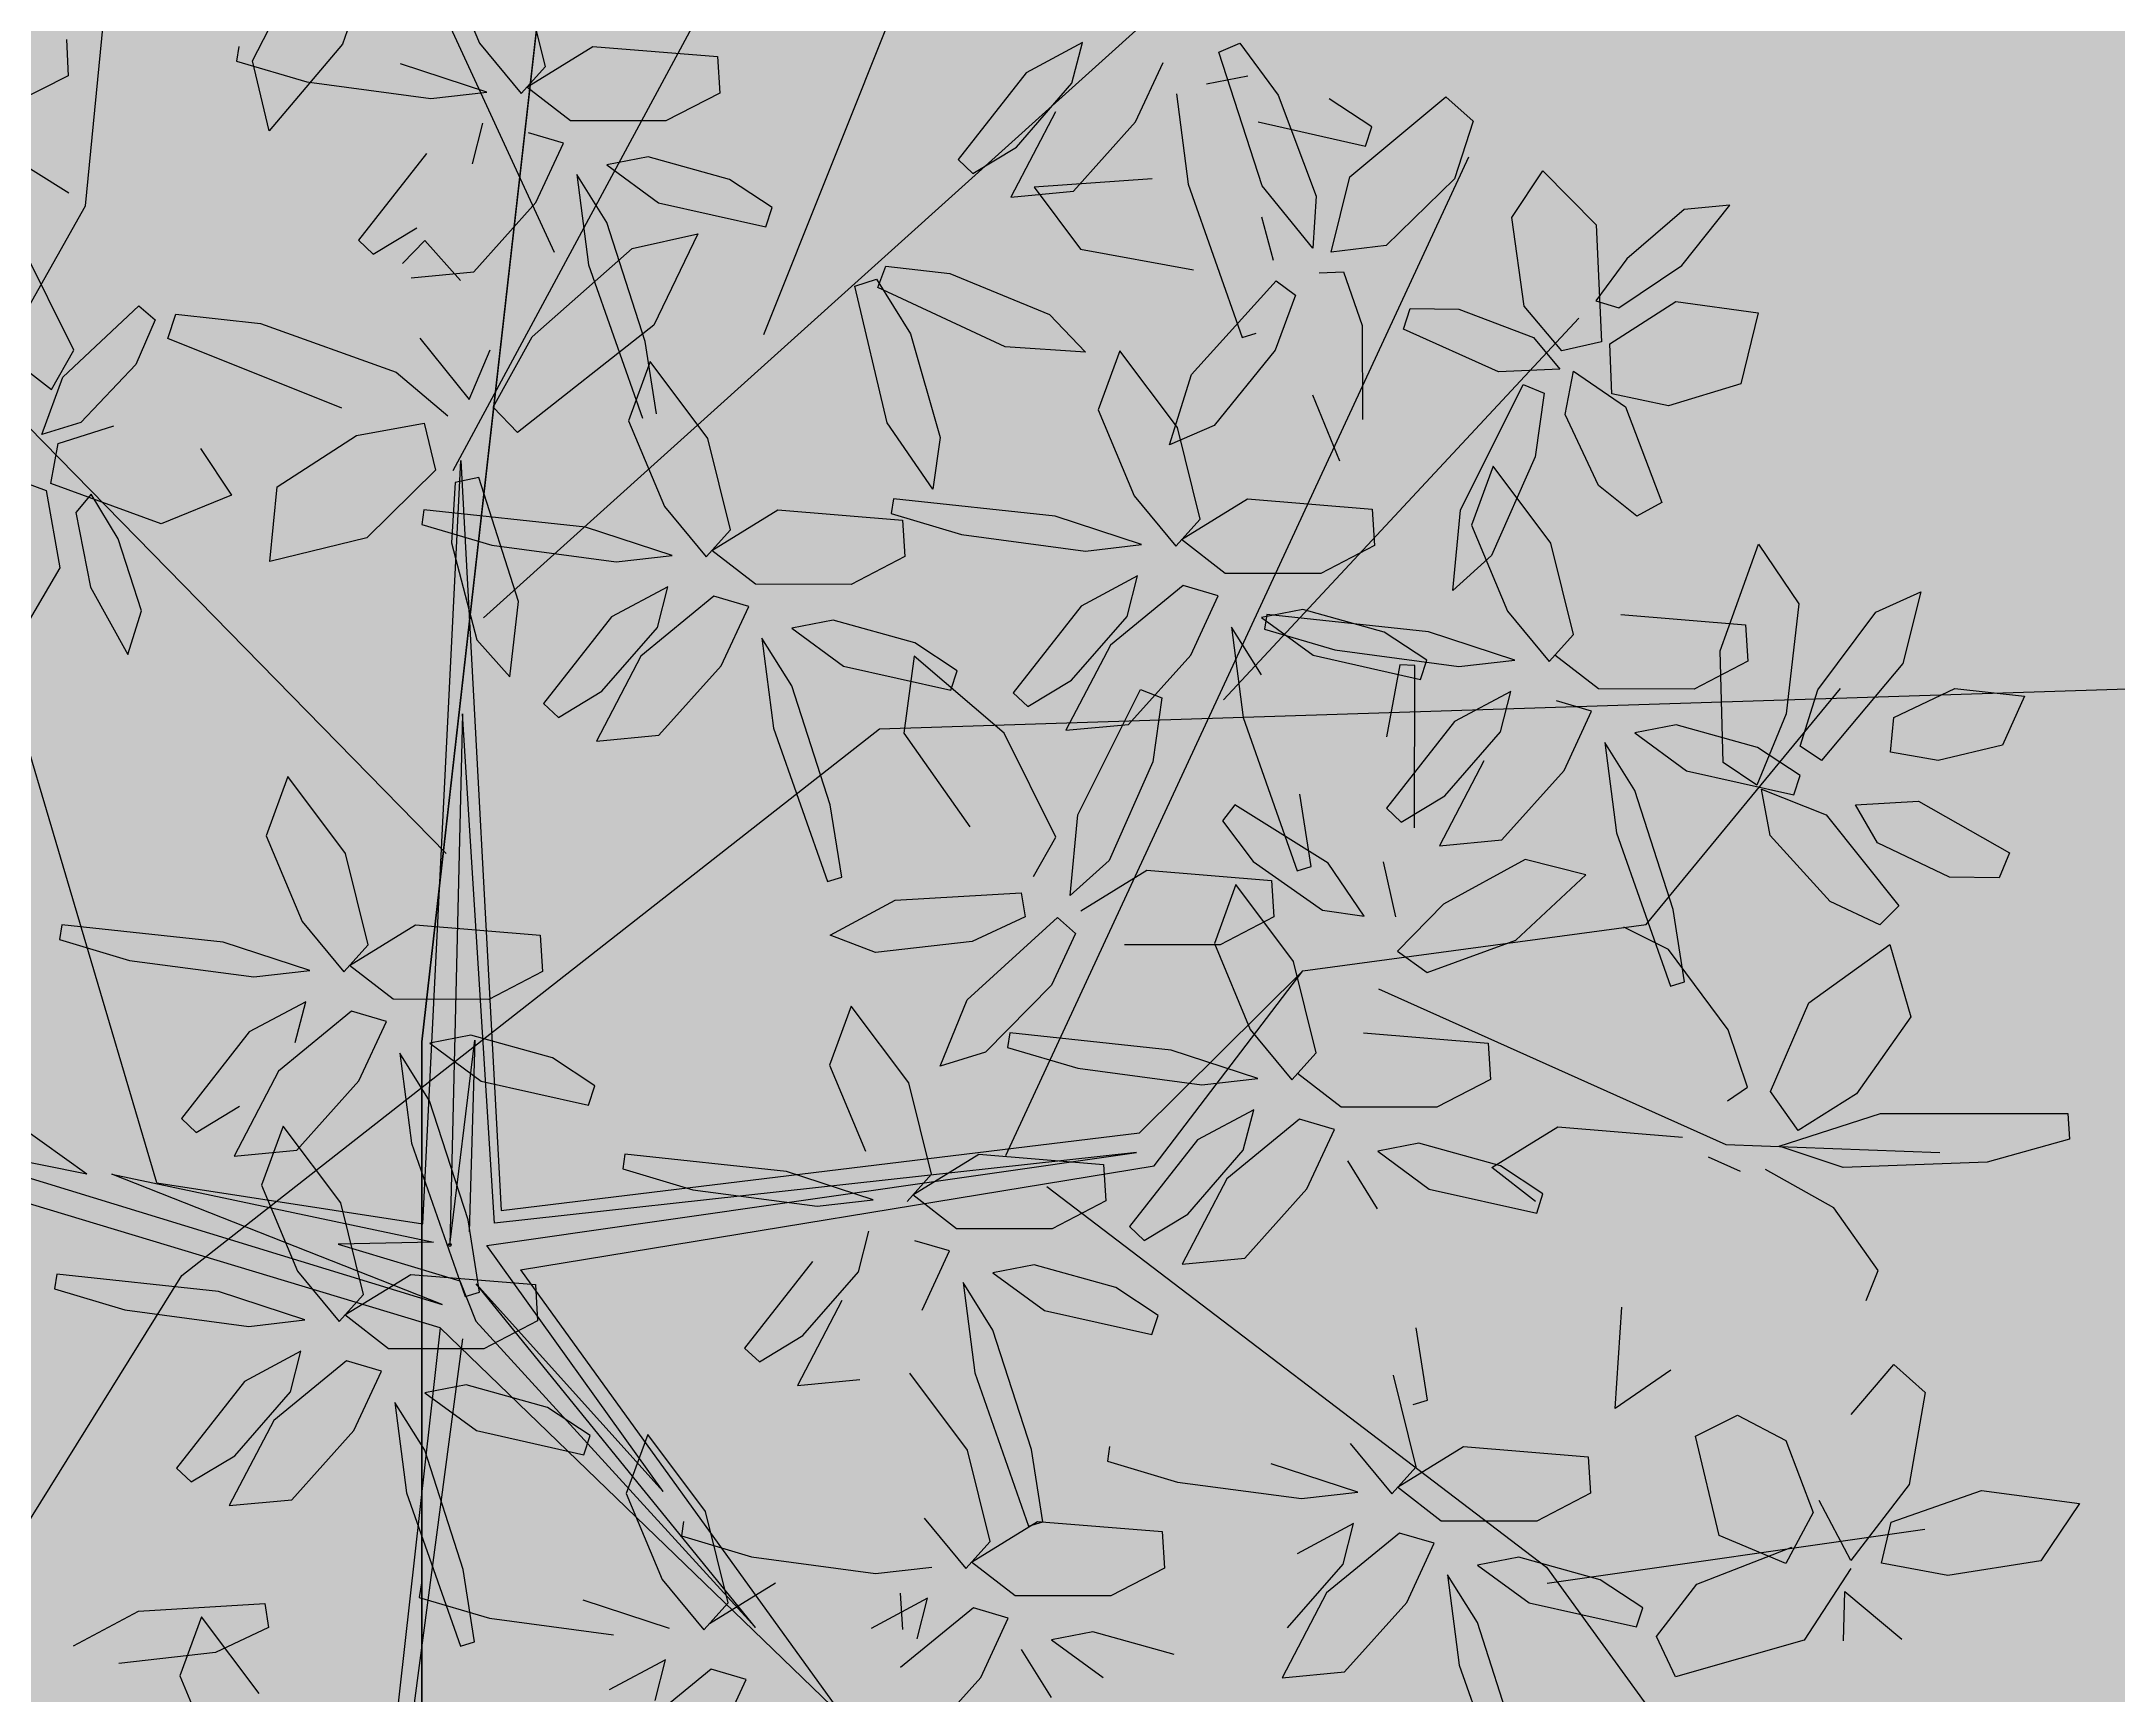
# Model space of a CAD drawing. Header units: inches. Extents: x 218980 to 233865, y 587194 to 599270.
# Drawn here: x 219129.93 to 219136.18, y 587372.42 to 587377.39 of the extents above; entities that cross this region are included whole.
import ezdxf

# ---------------------------------------------------------------- set-up
doc = ezdxf.new("R2010")
doc.units = ezdxf.units.IN
doc.header["$MEASUREMENT"] = 0
doc.linetypes.add('01', pattern=[0])
doc.layers.get('0').update_dxf_attribs({"lineweight": 0})
for name, color, linetype, lineweight in [('Forest and Steep Slope', 66, '01', 0), ('Major Contour', 250, 'Continuous', 0), ('Proposed Urban Design', 250, 'Continuous', 0)]:
    doc.layers.add(name, color=color, linetype=linetype, lineweight=lineweight)
doc.layers.add('Open Space Within Settlement Active', color=7, linetype='01', lineweight=0, true_color=0xb1d336)
doc.layers.add('Open Space Within Settlement Passive', color=7, linetype='01', lineweight=0, true_color=0xcbe279)
doc.styles.get("Standard").update_dxf_attribs({"font": 'arial.ttf'})

# ---------------------------------------------------------------- blocks, each defined once
blk = doc.blocks.new('tree2')
at = {"color": 44}
for p, q in [((325197.7896, 3048395.9247), (325197.157, 3048397.2958)), ((325196.3759, 3048396.0655), (325196.4914, 3048397.2412)), ((325197.4844, 3048395.2679), (325198.5214, 3048397.1925)), ((325198.4207, 3048395.6779), (325198.9797, 3048397.0774)), ((325196.3265, 3048396.1031), (325195.2963, 3048396.7475)), ((325197.5754, 3048394.8242), (325199.687, 3048396.7258)), ((325197.4634, 3048394.1139), (325195.1158, 3048396.5105)), ((325199.1493, 3048393.2041), (325200.5444, 3048396.2131)), ((325195.9332, 3048395.2795), (325196.3759, 3048396.0655)), ((325199.8049, 3048394.5767), (325200.8758, 3048395.7266)), ((325197.393, 3048392.9975), (325197.5069, 3048395.2976)), ((325197.5069, 3048395.2976), (325197.6286, 3048393.0376)), ((325196.5911, 3048393.1216), (325195.9579, 3048395.2607)), ((325193.6755, 3048395.0805), (325196.3806, 3048393.1483)), ((325201.0785, 3048393.8998), (325201.6643, 3048394.6112)), ((325197.5124, 3048394.5345), (325197.4738, 3048392.934)), ((325197.6089, 3048392.9998), (325197.5124, 3048394.5345)), ((325200.044, 3048393.7599), (325201.0785, 3048393.8998)), ((325199.5519, 3048393.2718), (325200.044, 3048393.7599)), ((325199.5967, 3048393.1727), (325200.044, 3048393.7599)), ((325200.2725, 3048393.7058), (325201.3189, 3048393.2363)), ((325197.4738, 3048392.934), (325197.5497, 3048393.5508)), ((325197.5497, 3048393.5508), (325197.532, 3048392.9733)), ((325195.566, 3048393.3127), (325196.3806, 3048393.1483)), ((325195.7183, 3048393.2863), (325197.4506, 3048392.7547)), ((325197.4447, 3048392.6847), (325195.5982, 3048393.241)), ((325197.6286, 3048393.0376), (325199.5519, 3048393.2718)), ((325197.5858, 3048392.9323), (325199.5429, 3048393.2131)), ((325199.5429, 3048393.2131), (325197.6089, 3048392.9998)), ((325197.6873, 3048392.8592), (325199.5967, 3048393.1727)), ((325196.4555, 3048393.147), (325197.4252, 3048392.9427)), ((325197.4506, 3048392.7547), (325196.4555, 3048393.147)), ((325196.5911, 3048393.1216), (325197.393, 3048392.9975)), ((325199.2727, 3048393.1101), (325200.7782, 3048391.9633)), ((325197.4252, 3048392.9427), (325197.1381, 3048392.9361)), ((325197.1381, 3048392.9361), (325197.5045, 3048392.8256)), ((325198.1165, 3048392.1907), (325197.5858, 3048392.9323)), ((325197.6873, 3048392.8592), (325198.6503, 3048391.525)), ((325197.5045, 3048392.8256), (325197.5523, 3048392.7041)), ((325198.3955, 3048391.7812), (325197.5532, 3048392.8168)), ((325197.5532, 3048392.8168), (325198.1165, 3048392.1907)), ((325197.4447, 3048392.6847), (325197.2803, 3048391.2113)), ((325197.4447, 3048392.6847), (325198.6256, 3048391.5438)), ((325197.5523, 3048392.7041), (325198.3955, 3048391.7812)), ((325197.512, 3048392.6512), (325197.3225, 3048391.221)), ((325200.7804, 3048391.9149), (325201.9184, 3048392.0776)), ((325200.7782, 3048391.9633), (325201.5399, 3048390.9151))]:
    blk.add_line(p, q, dxfattribs=at)
at = {"color": 60}
for p, q in [((325197.2608, 3048396.8707), (325197.1508, 3048396.5524)), ((325196.8799, 3048396.5023), (325197.0318, 3048396.799)), ((325197.455, 3048396.8145), (325197.5631, 3048396.5556)), ((325197.7621, 3048396.4854), (325197.6937, 3048396.7609)), ((325196.3188, 3048396.5666), (325196.3242, 3048396.4569)), ((325196.8385, 3048396.5459), (325196.8317, 3048396.5018)), ((325197.1508, 3048396.5524), (325196.9297, 3048396.2911)), ((325197.5631, 3048396.5556), (325197.6888, 3048396.4037)), ((325197.7057, 3048396.4233), (325197.9046, 3048396.5458)), ((325197.9046, 3048396.5458), (325198.2803, 3048396.5149)), ((325199.3805, 3048396.5572), (325199.2106, 3048396.4662)), ((325199.3488, 3048396.4347), (325199.3805, 3048396.5572)), ((325199.7909, 3048396.5285), (325199.8547, 3048396.5551)), ((325196.8317, 3048396.5018), (325197.0432, 3048396.4389)), ((325196.9297, 3048396.2911), (325196.8799, 3048396.5023)), ((325197.5859, 3048396.4083), (325197.3253, 3048396.4936)), ((325197.6888, 3048396.4037), (325197.7621, 3048396.4854)), ((325198.2803, 3048396.5149), (325198.2872, 3048396.4052)), ((325199.5405, 3048396.3188), (325199.6236, 3048396.4976)), ((325196.3242, 3048396.4569), (325196.1613, 3048396.375)), ((325197.0432, 3048396.4389), (325197.4171, 3048396.3891)), ((325197.4171, 3048396.3891), (325197.5859, 3048396.4083)), ((325197.8373, 3048396.3215), (325197.7057, 3048396.4233)), ((325199.2106, 3048396.4662), (325199.0058, 3048396.2051)), ((325199.1814, 3048396.2424), (325199.3488, 3048396.4347)), ((325199.8782, 3048396.4563), (325199.7541, 3048396.4322)), ((325198.2872, 3048396.4052), (325198.1254, 3048396.3211)), ((325199.2991, 3048396.3483), (325199.1649, 3048396.0919)), ((325197.542, 3048396.1916), (325197.5736, 3048396.3141)), ((325197.8167, 3048396.2545), (325197.7115, 3048396.2855)), ((325198.1254, 3048396.3211), (325197.8373, 3048396.3215)), ((325199.3534, 3048396.1098), (325199.5405, 3048396.3188)), ((325197.4038, 3048396.2231), (325197.199, 3048395.962)), ((325197.7337, 3048396.0757), (325197.8167, 3048396.2545)), ((325199.0502, 3048396.1632), (325199.1814, 3048396.2424)), ((325197.8569, 3048396.1596), (325197.8921, 3048395.8877)), ((325197.9469, 3048396.0155), (325197.8569, 3048396.1596)), ((325198.0714, 3048396.2132), (325197.9473, 3048396.1891)), ((325197.9473, 3048396.1891), (325198.1025, 3048396.0749)), ((325198.317, 3048396.1448), (325198.0714, 3048396.2132)), ((325199.0058, 3048396.2051), (325199.0502, 3048396.1632)), ((325198.445, 3048396.0604), (325198.317, 3048396.1448)), ((325199.1649, 3048396.0919), (325199.3534, 3048396.1098)), ((325199.5904, 3048396.1463), (325199.2345, 3048396.1221)), ((325199.2345, 3048396.1221), (325199.3744, 3048395.9347)), ((325197.5466, 3048395.8667), (325197.7337, 3048396.0757)), ((325198.1025, 3048396.0749), (325198.4262, 3048396.0023)), ((325198.4262, 3048396.0023), (325198.445, 3048396.0604)), ((325197.2434, 3048395.9201), (325197.3746, 3048395.9993)), ((325198.0628, 3048395.6565), (325197.9469, 3048396.0155)), ((325198.0231, 3048395.9363), (325198.2219, 3048395.9813)), ((325198.2219, 3048395.9813), (325198.0886, 3048395.7056)), ((325196.3409, 3048395.63), (325196.1856, 3048395.9434)), ((325197.199, 3048395.962), (325197.2434, 3048395.9201)), ((325197.3987, 3048395.9613), (325197.3312, 3048395.8911)), ((325197.5063, 3048395.8407), (325197.3987, 3048395.9613)), ((325197.7226, 3048395.6708), (325198.0231, 3048395.9363)), ((325197.358, 3048395.8488), (325197.5466, 3048395.8667)), ((325197.8921, 3048395.8877), (325198.0543, 3048395.4257)), ((325198.6942, 3048395.8233), (325198.7599, 3048395.8446)), ((325198.7599, 3048395.8446), (325198.8622, 3048395.6797)), ((325198.7636, 3048395.8188), (325198.7875, 3048395.8836)), ((325198.7875, 3048395.8836), (325198.9804, 3048395.8618)), ((325198.9804, 3048395.8618), (325199.2812, 3048395.7381)), ((325198.7919, 3048395.4117), (325198.6942, 3048395.8233)), ((325199.1472, 3048395.6405), (325198.7636, 3048395.8188)), ((325196.3085, 3048395.5494), (325196.5367, 3048395.7644)), ((325196.5861, 3048395.7219), (325196.5282, 3048395.5877)), ((325196.5367, 3048395.7644), (325196.5861, 3048395.7219)), ((325196.6249, 3048395.6659), (325196.6488, 3048395.7394)), ((325196.6488, 3048395.7394), (325196.9041, 3048395.7109)), ((325196.0822, 3048395.6611), (325196.274, 3048395.512)), ((325197.1483, 3048395.4554), (325196.6249, 3048395.6659)), ((325196.9041, 3048395.7109), (325197.3127, 3048395.5644)), ((325197.3842, 3048395.6663), (325197.5323, 3048395.4818)), ((325197.6049, 3048395.4584), (325197.7226, 3048395.6708)), ((325198.0886, 3048395.7056), (325197.6783, 3048395.3823)), ((325198.8622, 3048395.6797), (325198.9516, 3048395.3669)), ((325196.274, 3048395.512), (325196.3409, 3048395.63)), ((325197.5323, 3048395.4818), (325197.5952, 3048395.6311)), ((325198.0778, 3048395.5958), (325198.0128, 3048395.4179)), ((325198.097, 3048395.4385), (325198.0628, 3048395.6565)), ((325198.2515, 3048395.3643), (325198.0778, 3048395.5958)), ((325196.2452, 3048395.3762), (325196.3085, 3048395.5494)), ((325196.5282, 3048395.5877), (325196.3628, 3048395.4128)), ((325197.3127, 3048395.5644), (325197.4682, 3048395.4325)), ((325196.3628, 3048395.4128), (325196.2452, 3048395.3762)), ((325197.1933, 3048395.373), (325197.3971, 3048395.4101)), ((325197.3971, 3048395.4101), (325197.4309, 3048395.2693)), ((325197.6783, 3048395.3823), (325197.6049, 3048395.4584)), ((325198.0128, 3048395.4179), (325198.121, 3048395.1591)), ((325198.9296, 3048395.2112), (325198.7919, 3048395.4117)), ((325196.2722, 3048395.2286), (325196.2938, 3048395.3488)), ((325196.2938, 3048395.3488), (325196.4617, 3048395.4021)), ((325196.9541, 3048395.2188), (325197.1933, 3048395.373)), ((325198.3199, 3048395.0889), (325198.2515, 3048395.3643)), ((325198.9516, 3048395.3669), (325198.9296, 3048395.2112)), ((325196.7226, 3048395.3343), (325196.816, 3048395.1935)), ((325196.116, 3048395.2598), (325196.2578, 3048395.2075)), ((325196.6046, 3048395.1074), (325196.2722, 3048395.2286)), ((325197.4309, 3048395.2693), (325197.2238, 3048395.0652)), ((325197.4901, 3048395.2313), (325197.4794, 3048395.05)), ((325197.5616, 3048395.2469), (325197.4901, 3048395.2313)), ((325197.6806, 3048394.8726), (325197.5616, 3048395.2469)), ((325196.2578, 3048395.2075), (325196.2989, 3048394.9747)), ((325196.3933, 3048395.1962), (325196.3468, 3048395.1408)), ((325196.4745, 3048395.0617), (325196.3933, 3048395.1962)), ((325196.816, 3048395.1935), (325196.6046, 3048395.1074)), ((325196.9315, 3048394.9934), (325196.9541, 3048395.2188)), ((325198.121, 3048395.1591), (325198.2467, 3048395.0072)), ((325198.8112, 3048395.1821), (325198.8044, 3048395.1379)), ((325196.3468, 3048395.1408), (325196.3919, 3048394.9161)), ((325197.3963, 3048395.1493), (325197.3895, 3048395.1052)), ((325197.3895, 3048395.1052), (325197.601, 3048395.0423)), ((325197.8831, 3048395.097), (325197.3963, 3048395.1493)), ((325198.1438, 3048395.0118), (325197.8831, 3048395.097)), ((325198.2635, 3048395.0267), (325198.4625, 3048395.1492)), ((325198.4625, 3048395.1492), (325198.8381, 3048395.1183)), ((325196.5449, 3048394.8452), (325196.4745, 3048395.0617)), ((325197.2238, 3048395.0652), (325196.9315, 3048394.9934)), ((325197.4794, 3048395.05), (325197.5559, 3048394.758)), ((325197.601, 3048395.0423), (325197.9749, 3048394.9925)), ((325198.2467, 3048395.0072), (325198.3199, 3048395.0889)), ((325196.2989, 3048394.9747), (325196.1724, 3048394.7583)), ((325197.9749, 3048394.9925), (325198.1438, 3048395.0118)), ((325198.3951, 3048394.9249), (325198.2635, 3048395.0267)), ((325196.3919, 3048394.9161), (325196.5042, 3048394.7132)), ((325198.1315, 3048394.9175), (325197.9616, 3048394.8265)), ((325198.0998, 3048394.795), (325198.1315, 3048394.9175)), ((325198.6833, 3048394.9245), (325198.3951, 3048394.9249)), ((325196.5042, 3048394.7132), (325196.5449, 3048394.8452)), ((325197.6554, 3048394.6456), (325197.6806, 3048394.8726)), ((325198.2693, 3048394.8889), (325198.05, 3048394.7087)), ((325198.3746, 3048394.8579), (325198.2693, 3048394.8889)), ((325198.2915, 3048394.6791), (325198.3746, 3048394.8579)), ((325197.9324, 3048394.6027), (325198.0998, 3048394.795)), ((325198.6292, 3048394.8166), (325198.5051, 3048394.7925)), ((325197.5559, 3048394.758), (325197.6554, 3048394.6456)), ((325198.4147, 3048394.763), (325198.4499, 3048394.4911)), ((325198.5047, 3048394.6189), (325198.4147, 3048394.763)), ((325198.1044, 3048394.4701), (325198.2915, 3048394.6791)), ((325198.6206, 3048394.26), (325198.5047, 3048394.6189)), ((325196.9862, 3048394.3452), (325196.9212, 3048394.1673)), ((325197.1599, 3048394.1137), (325196.9862, 3048394.3452)), ((325198.6548, 3048394.042), (325198.6206, 3048394.26)), ((325196.9212, 3048394.1673), (325197.0293, 3048393.9084)), ((325196.3047, 3048393.8987), (325196.2979, 3048393.8546)), ((325196.2979, 3048393.8546), (325196.5094, 3048393.7917)), ((325196.7915, 3048393.8464), (325196.3047, 3048393.8987)), ((325196.5094, 3048393.7917), (325196.8833, 3048393.7419))]:
    blk.add_line(p, q, dxfattribs=at)
at = {"color": 62}
for p, q in [((325199.8547, 3048396.5551), (325199.97, 3048396.3989)), ((325199.9214, 3048396.1261), (325199.7909, 3048396.5285)), ((325199.6637, 3048396.4027), (325199.6989, 3048396.1308)), ((325199.97, 3048396.3989), (325200.0842, 3048396.0944)), ((325200.2518, 3048396.3036), (325200.1238, 3048396.3879)), ((325200.1861, 3048396.1528), (325200.4757, 3048396.3939)), ((325200.4757, 3048396.3939), (325200.5575, 3048396.3205)), ((325199.9093, 3048396.318), (325200.2331, 3048396.2454)), ((325200.2331, 3048396.2454), (325200.2518, 3048396.3036)), ((325200.5575, 3048396.3205), (325200.501, 3048396.1471)), ((325200.6737, 3048396.0304), (325200.7679, 3048396.1707)), ((325200.7679, 3048396.1707), (325200.9286, 3048396.0086)), ((325199.6989, 3048396.1308), (325199.8611, 3048395.6688)), ((325200.0748, 3048395.9373), (325199.9214, 3048396.1261)), ((325200.0842, 3048396.0944), (325200.0748, 3048395.9373)), ((325200.13, 3048395.9259), (325200.1861, 3048396.1528)), ((325200.501, 3048396.1471), (325200.2952, 3048395.9455)), ((325201.1936, 3048396.054), (325201.0207, 3048395.9059)), ((325201.1868, 3048395.8855), (325201.3311, 3048396.067)), ((325201.3311, 3048396.067), (325201.1936, 3048396.054)), ((325199.9559, 3048395.9004), (325199.9208, 3048396.0315)), ((325200.7113, 3048395.7635), (325200.6737, 3048396.0304)), ((325200.9286, 3048396.0086), (325200.9441, 3048395.6551)), ((325199.3744, 3048395.9347), (325199.7145, 3048395.8724)), ((325200.2952, 3048395.9455), (325200.13, 3048395.9259)), ((325200.094, 3048395.863), (325200.1671, 3048395.8663)), ((325200.1671, 3048395.8663), (325200.2235, 3048395.7046)), ((325201.0207, 3048395.9059), (325200.9276, 3048395.7793)), ((325200.9966, 3048395.7577), (325201.1868, 3048395.8855)), ((325199.7087, 3048395.5569), (325199.9638, 3048395.8397)), ((325200.0226, 3048395.7961), (325199.961, 3048395.6307)), ((325199.9638, 3048395.8397), (325200.0226, 3048395.7961)), ((325199.2812, 3048395.7381), (325199.3899, 3048395.6243)), ((325200.3478, 3048395.6938), (325200.3682, 3048395.7557)), ((325200.3682, 3048395.7557), (325200.5143, 3048395.7537)), ((325200.5143, 3048395.7537), (325200.7393, 3048395.6681)), ((325200.8248, 3048395.6289), (325200.7113, 3048395.7635)), ((325200.9276, 3048395.7793), (325200.9966, 3048395.7577)), ((325200.9692, 3048395.6498), (325201.1684, 3048395.7771)), ((325201.1684, 3048395.7771), (325201.4167, 3048395.7433)), ((325201.4167, 3048395.7433), (325201.3641, 3048395.5291)), ((325199.8611, 3048395.6688), (325199.9039, 3048395.6817)), ((325200.2235, 3048395.7046), (325200.2237, 3048395.4216)), ((325200.634, 3048395.5655), (325200.3478, 3048395.6938)), ((325200.7393, 3048395.6681), (325200.8182, 3048395.5735)), ((325199.3899, 3048395.6243), (325199.1472, 3048395.6405)), ((325199.4927, 3048395.6285), (325199.4277, 3048395.4506)), ((325199.6664, 3048395.397), (325199.4927, 3048395.6285)), ((325199.961, 3048395.6307), (325199.7769, 3048395.4034)), ((325200.9441, 3048395.6551), (325200.8248, 3048395.6289)), ((325200.9753, 3048395.4989), (325200.9692, 3048395.6498)), ((325199.6424, 3048395.3449), (325199.7087, 3048395.5569)), ((325200.8182, 3048395.5735), (325200.634, 3048395.5655)), ((325200.8343, 3048395.4363), (325200.86, 3048395.5673)), ((325200.86, 3048395.5673), (325201.0162, 3048395.46)), ((325200.156, 3048395.2956), (325200.074, 3048395.495)), ((325200.519, 3048395.1483), (325200.7079, 3048395.5269)), ((325200.7079, 3048395.5269), (325200.7719, 3048395.5012)), ((325200.7719, 3048395.5012), (325200.7448, 3048395.309)), ((325201.1464, 3048395.4626), (325200.9753, 3048395.4989)), ((325201.3641, 3048395.5291), (325201.1464, 3048395.4626)), ((325199.4277, 3048395.4506), (325199.5358, 3048395.1918)), ((325200.9349, 3048395.2227), (325200.8343, 3048395.4363)), ((325201.0162, 3048395.46), (325201.1258, 3048395.1714)), ((325199.7769, 3048395.4034), (325199.6424, 3048395.3449)), ((325199.7348, 3048395.1216), (325199.6664, 3048395.397)), ((325200.7448, 3048395.309), (325200.6129, 3048395.0116)), ((325200.6176, 3048395.2806), (325200.5526, 3048395.1027)), ((325200.7914, 3048395.0491), (325200.6176, 3048395.2806)), ((325201.0509, 3048395.1304), (325200.9349, 3048395.2227)), ((325199.298, 3048395.1297), (325198.8112, 3048395.1821)), ((325199.5358, 3048395.1918), (325199.6615, 3048395.0399)), ((325199.6784, 3048395.0594), (325199.8773, 3048395.182)), ((325199.8773, 3048395.182), (325200.253, 3048395.151)), ((325201.1258, 3048395.1714), (325201.0509, 3048395.1304)), ((325198.8044, 3048395.1379), (325199.0159, 3048395.075)), ((325198.8381, 3048395.1183), (325198.845, 3048395.0087)), ((325199.5586, 3048395.0445), (325199.298, 3048395.1297)), ((325199.6615, 3048395.0399), (325199.7348, 3048395.1216)), ((325200.253, 3048395.151), (325200.2599, 3048395.0414)), ((325200.4962, 3048394.9062), (325200.519, 3048395.1483)), ((325200.5526, 3048395.1027), (325200.6608, 3048394.8438)), ((325199.0159, 3048395.075), (325199.3898, 3048395.0252)), ((325199.3898, 3048395.0252), (325199.5586, 3048395.0445)), ((325199.81, 3048394.9576), (325199.6784, 3048395.0594)), ((325200.2599, 3048395.0414), (325200.0981, 3048394.9572)), ((325201.3023, 3048394.724), (325201.4178, 3048395.0463)), ((325201.4178, 3048395.0463), (325201.5384, 3048394.866)), ((325198.845, 3048395.0087), (325198.6833, 3048394.9245)), ((325200.6129, 3048395.0116), (325200.4962, 3048394.9062)), ((325199.5463, 3048394.9502), (325199.3765, 3048394.8592)), ((325199.6842, 3048394.9216), (325199.4649, 3048394.7414)), ((325199.5147, 3048394.8277), (325199.5463, 3048394.9502)), ((325199.7894, 3048394.8906), (325199.6842, 3048394.9216)), ((325200.0981, 3048394.9572), (325199.81, 3048394.9576)), ((325199.3765, 3048394.8592), (325199.1717, 3048394.5982)), ((325199.7064, 3048394.7118), (325199.7894, 3048394.8906)), ((325200.0441, 3048394.8493), (325199.92, 3048394.8252)), ((325200.2897, 3048394.7809), (325200.0441, 3048394.8493)), ((325201.5384, 3048394.866), (325201.5002, 3048394.5348)), ((325201.771, 3048394.8411), (325201.9064, 3048394.9026)), ((325201.9064, 3048394.9026), (325201.8522, 3048394.6858)), ((325197.9616, 3048394.8265), (325197.7568, 3048394.5655)), ((325198.5051, 3048394.7925), (325198.6603, 3048394.6783)), ((325198.8748, 3048394.7482), (325198.6292, 3048394.8166)), ((325199.3473, 3048394.6355), (325199.5147, 3048394.8277)), ((325199.8296, 3048394.7958), (325199.8648, 3048394.5238)), ((325199.9196, 3048394.6516), (325199.8296, 3048394.7958)), ((325199.92, 3048394.8252), (325200.0752, 3048394.711)), ((325199.9361, 3048394.8341), (325199.9293, 3048394.79)), ((325199.9293, 3048394.79), (325200.1408, 3048394.7271)), ((325200.4229, 3048394.7817), (325199.9361, 3048394.8341)), ((325201.0023, 3048394.834), (325201.3779, 3048394.8031)), ((325201.3779, 3048394.8031), (325201.3848, 3048394.6934)), ((325201.5958, 3048394.6068), (325201.771, 3048394.8411)), ((325199.0028, 3048394.6639), (325198.8748, 3048394.7482)), ((325199.4649, 3048394.7414), (325199.3307, 3048394.485)), ((325200.1408, 3048394.7271), (325200.5147, 3048394.6773)), ((325200.4177, 3048394.6966), (325200.2897, 3048394.7809)), ((325200.6836, 3048394.6965), (325200.4229, 3048394.7817)), ((325198.05, 3048394.7087), (325197.9158, 3048394.4523)), ((325198.6603, 3048394.6783), (325198.9841, 3048394.6057)), ((325198.8736, 3048394.7081), (325198.8422, 3048394.4764)), ((325199.1445, 3048394.476), (325198.8736, 3048394.7081)), ((325198.9841, 3048394.6057), (325199.0028, 3048394.6639)), ((325199.5193, 3048394.5028), (325199.7064, 3048394.7118)), ((325200.0752, 3048394.711), (325200.3989, 3048394.6384)), ((325200.3371, 3048394.6824), (325200.2969, 3048394.4654)), ((325200.3817, 3048394.6803), (325200.3371, 3048394.6824)), ((325200.3989, 3048394.6384), (325200.4177, 3048394.6966)), ((325200.5147, 3048394.6773), (325200.6836, 3048394.6965)), ((325201.3848, 3048394.6934), (325201.2231, 3048394.6093)), ((325201.8522, 3048394.6858), (325201.6071, 3048394.394)), ((325197.8012, 3048394.5235), (325197.9324, 3048394.6027)), ((325199.1717, 3048394.5982), (325199.2161, 3048394.5562)), ((325199.2161, 3048394.5562), (325199.3473, 3048394.6355)), ((325199.3665, 3048394.2297), (325199.5554, 3048394.6082)), ((325199.5554, 3048394.6082), (325199.6195, 3048394.5825)), ((325201.5433, 3048394.4375), (325201.5958, 3048394.6068)), ((325201.825, 3048394.5236), (325202.009, 3048394.6113)), ((325202.009, 3048394.6113), (325202.2192, 3048394.5877)), ((325197.7568, 3048394.5655), (325197.8012, 3048394.5235)), ((325199.6195, 3048394.5825), (325199.5924, 3048394.3903)), ((325202.2192, 3048394.5877), (325202.1525, 3048394.44)), ((325198.4499, 3048394.4911), (325198.6121, 3048394.0291)), ((325198.8422, 3048394.4764), (325199.0411, 3048394.1937)), ((325199.2998, 3048394.1626), (325199.1445, 3048394.476)), ((325199.3307, 3048394.485), (325199.5193, 3048394.5028)), ((325199.8648, 3048394.5238), (325200.0269, 3048394.0618)), ((325200.5014, 3048394.5113), (325200.2966, 3048394.2502)), ((325201.8152, 3048394.4195), (325201.825, 3048394.5236)), ((325197.9158, 3048394.4523), (325198.1044, 3048394.4701)), ((325201.6071, 3048394.394), (325201.5433, 3048394.4375)), ((325201.9587, 3048394.3943), (325201.8152, 3048394.4195)), ((325202.1525, 3048394.44), (325201.9587, 3048394.3943)), ((325199.5924, 3048394.3903), (325199.4605, 3048394.093)), ((325200.0697, 3048394.0747), (325200.0355, 3048394.2927)), ((325199.3437, 3048393.9875), (325199.3665, 3048394.2297)), ((325199.8391, 3048394.2602), (325199.8021, 3048394.2116)), ((325200.1203, 3048394.0841), (325199.8391, 3048394.2602)), ((325200.2966, 3048394.2502), (325200.341, 3048394.2083)), ((325201.7096, 3048394.2606), (325201.8999, 3048394.2709)), ((325201.8999, 3048394.2709), (325202.1733, 3048394.116)), ((325199.233, 3048394.0445), (325199.2998, 3048394.1626)), ((325199.8021, 3048394.2116), (325199.8947, 3048394.0895)), ((325197.2283, 3048393.8383), (325197.1599, 3048394.1137)), ((325202.1733, 3048394.116), (325202.1427, 3048394.0407)), ((325198.6121, 3048394.0291), (325198.6548, 3048394.042)), ((325199.4605, 3048394.093), (325199.3437, 3048393.9875)), ((325199.3751, 3048393.9407), (325199.574, 3048394.0633)), ((325199.574, 3048394.0633), (325199.9497, 3048394.0323)), ((325199.8947, 3048394.0895), (325200.1036, 3048393.9433)), ((325200.0269, 3048394.0618), (325200.0697, 3048394.0747)), ((325202.1427, 3048394.0407), (325201.993, 3048394.0426)), ((325198.6201, 3048393.8678), (325198.8159, 3048393.9726)), ((325198.8159, 3048393.9726), (325199.1961, 3048393.9956)), ((325199.1961, 3048393.9956), (325199.2074, 3048393.9233)), ((325199.8428, 3048394.02), (325199.7778, 3048393.8421)), ((325200.0165, 3048393.7886), (325199.8428, 3048394.02)), ((325199.9497, 3048394.0323), (325199.9566, 3048393.9227)), ((325197.0293, 3048393.9084), (325197.155, 3048393.7566)), ((325199.0332, 3048393.6725), (325199.3054, 3048393.921)), ((325199.2074, 3048393.9233), (325199.0477, 3048393.8485)), ((325199.3054, 3048393.921), (325199.3598, 3048393.8721)), ((325199.9566, 3048393.9227), (325199.7948, 3048393.8385)), ((325197.0521, 3048393.7611), (325196.7915, 3048393.8464)), ((325197.1719, 3048393.7761), (325197.3708, 3048393.8986)), ((325197.3708, 3048393.8986), (325197.7465, 3048393.8677)), ((325197.7465, 3048393.8677), (325197.7534, 3048393.7581)), ((325198.757, 3048393.8153), (325198.6201, 3048393.8678)), ((325199.0477, 3048393.8485), (325198.757, 3048393.8153)), ((325199.3598, 3048393.8721), (325199.2867, 3048393.7173)), ((325197.155, 3048393.7566), (325197.2283, 3048393.8383)), ((325199.7948, 3048393.8385), (325199.5067, 3048393.8389)), ((325196.8833, 3048393.7419), (325197.0521, 3048393.7611)), ((325197.3035, 3048393.6743), (325197.1719, 3048393.7761)), ((325197.7534, 3048393.7581), (325197.5916, 3048393.6739)), ((325197.0398, 3048393.6669), (325196.87, 3048393.5759)), ((325197.0082, 3048393.5444), (325197.0398, 3048393.6669)), ((325197.5916, 3048393.6739), (325197.3035, 3048393.6743)), ((325198.9519, 3048393.4727), (325199.0332, 3048393.6725)), ((325199.2867, 3048393.7173), (325199.0885, 3048393.5153)), ((325197.1777, 3048393.6383), (325196.9584, 3048393.4581)), ((325197.2829, 3048393.6073), (325197.1777, 3048393.6383)), ((325197.1999, 3048393.4285), (325197.2829, 3048393.6073)), ((325198.6835, 3048393.6538), (325198.6185, 3048393.4759)), ((325198.8572, 3048393.4223), (325198.6835, 3048393.6538)), ((325196.87, 3048393.5759), (325196.6652, 3048393.3149)), ((325197.5376, 3048393.566), (325197.4135, 3048393.5419)), ((325197.4135, 3048393.5419), (325197.5686, 3048393.4277)), ((325197.7832, 3048393.4976), (325197.5376, 3048393.566)), ((325199.1612, 3048393.5736), (325199.1544, 3048393.5294)), ((325199.6481, 3048393.5212), (325199.1612, 3048393.5736)), ((325197.3231, 3048393.5124), (325197.3583, 3048393.2405)), ((325197.4131, 3048393.3683), (325197.3231, 3048393.5124)), ((325197.9112, 3048393.4133), (325197.7832, 3048393.4976)), ((325198.6185, 3048393.4759), (325198.7266, 3048393.2171)), ((325199.0885, 3048393.5153), (325198.9519, 3048393.4727)), ((325199.1544, 3048393.5294), (325199.366, 3048393.4666)), ((325196.9584, 3048393.4581), (325196.8242, 3048393.2017)), ((325197.0128, 3048393.2195), (325197.1999, 3048393.4285)), ((325197.5686, 3048393.4277), (325197.8924, 3048393.3551)), ((325197.8924, 3048393.3551), (325197.9112, 3048393.4133)), ((325198.9256, 3048393.1469), (325198.8572, 3048393.4223)), ((325199.366, 3048393.4666), (325199.7399, 3048393.4167)), ((325196.7096, 3048393.2729), (325196.8408, 3048393.3521)), ((325197.529, 3048393.0094), (325197.4131, 3048393.3683)), ((325196.6652, 3048393.3149), (325196.7096, 3048393.2729)), ((325196.9716, 3048393.2921), (325196.9066, 3048393.1142)), ((325197.1454, 3048393.0606), (325196.9716, 3048393.2921)), ((325197.3583, 3048393.2405), (325197.5204, 3048392.7785)), ((325196.8242, 3048393.2017), (325197.0128, 3048393.2195)), ((325198.0019, 3048393.2074), (325197.9952, 3048393.1632)), ((325197.9952, 3048393.1632), (325198.2067, 3048393.1003)), ((325198.4888, 3048393.155), (325198.0019, 3048393.2074)), ((325198.8691, 3048393.0847), (325199.0681, 3048393.2073)), ((325199.0681, 3048393.2073), (325199.4438, 3048393.1763)), ((325199.4438, 3048393.1763), (325199.4507, 3048393.0667)), ((325196.9066, 3048393.1142), (325197.0148, 3048392.8553)), ((325198.2067, 3048393.1003), (325198.5806, 3048393.0505)), ((325198.7494, 3048393.0698), (325198.4888, 3048393.155)), ((325198.8523, 3048393.0652), (325198.9256, 3048393.1469)), ((325197.2137, 3048392.7852), (325197.1454, 3048393.0606)), ((325198.5806, 3048393.0505), (325198.7494, 3048393.0698)), ((325199.0008, 3048392.9829), (325198.8691, 3048393.0847)), ((325199.4507, 3048393.0667), (325199.2889, 3048392.9825)), ((325197.5632, 3048392.7914), (325197.529, 3048393.0094)), ((325198.7055, 3048392.8531), (325198.7371, 3048392.9755)), ((325199.2889, 3048392.9825), (325199.0008, 3048392.9829)), ((325198.9802, 3048392.9159), (325198.875, 3048392.9469)), ((325198.8972, 3048392.7371), (325198.9802, 3048392.9159)), ((325197.0148, 3048392.8553), (325197.1405, 3048392.7035)), ((325199.2349, 3048392.8746), (325199.1107, 3048392.8505)), ((325196.2901, 3048392.8456), (325196.2833, 3048392.8015)), ((325196.2833, 3048392.8015), (325196.4948, 3048392.7386)), ((325196.777, 3048392.7933), (325196.2901, 3048392.8456)), ((325197.0376, 3048392.708), (325196.777, 3048392.7933)), ((325197.1405, 3048392.7035), (325197.2137, 3048392.7852)), ((325197.1573, 3048392.723), (325197.3563, 3048392.8455)), ((325197.3563, 3048392.8455), (325197.7319, 3048392.8146)), ((325197.5204, 3048392.7785), (325197.5632, 3048392.7914)), ((325197.7319, 3048392.8146), (325197.7388, 3048392.705)), ((325199.0204, 3048392.8211), (325199.0556, 3048392.5491)), ((325199.1104, 3048392.6769), (325199.0204, 3048392.8211)), ((325196.4948, 3048392.7386), (325196.8687, 3048392.6888)), ((325197.289, 3048392.6212), (325197.1573, 3048392.723)), ((325196.8687, 3048392.6888), (325197.0376, 3048392.708)), ((325197.7388, 3048392.705), (325197.5771, 3048392.6208)), ((325197.0253, 3048392.6138), (325196.8554, 3048392.5228)), ((325196.9936, 3048392.4913), (325197.0253, 3048392.6138)), ((325197.5771, 3048392.6208), (325197.289, 3048392.6212)), ((325197.1631, 3048392.5852), (325196.9439, 3048392.4049)), ((325197.2684, 3048392.5542), (325197.1631, 3048392.5852)), ((325197.1854, 3048392.3754), (325197.2684, 3048392.5542)), ((325196.8554, 3048392.5228), (325196.6506, 3048392.2617)), ((325196.8263, 3048392.299), (325196.9936, 3048392.4913)), ((325197.523, 3048392.5129), (325197.3989, 3048392.4888)), ((325197.3989, 3048392.4888), (325197.5541, 3048392.3746)), ((325197.7686, 3048392.4445), (325197.523, 3048392.5129)), ((325197.3085, 3048392.4593), (325197.3437, 3048392.1874)), ((325197.3985, 3048392.3152), (325197.3085, 3048392.4593)), ((325197.8966, 3048392.3601), (325197.7686, 3048392.4445)), ((325196.9439, 3048392.4049), (325196.8097, 3048392.1485)), ((325196.9982, 3048392.1664), (325197.1854, 3048392.3754)), ((325197.5541, 3048392.3746), (325197.8779, 3048392.302)), ((325197.8779, 3048392.302), (325197.8966, 3048392.3601)), ((325196.695, 3048392.2198), (325196.8263, 3048392.299)), ((325197.5144, 3048391.9562), (325197.3985, 3048392.3152)), ((325196.6506, 3048392.2617), (325196.695, 3048392.2198)), ((325196.8097, 3048392.1485), (325196.9982, 3048392.1664)), ((325197.389, 3048391.916), (325197.3822, 3048391.8719)), ((325196.5362, 3048391.8303), (325196.9164, 3048391.8533)), ((325196.9164, 3048391.8533), (325196.9277, 3048391.781)), ((325196.3404, 3048391.7256), (325196.5362, 3048391.8303)), ((325196.7258, 3048391.8136), (325196.6608, 3048391.6358)), ((325196.8995, 3048391.5822), (325196.7258, 3048391.8136)), ((325196.9277, 3048391.781), (325196.768, 3048391.7062)), ((325196.768, 3048391.7062), (325196.4773, 3048391.673)), ((325196.6608, 3048391.6358), (325196.7689, 3048391.3769))]:
    blk.add_line(p, q, dxfattribs=at)
at = {"color": 64}
for p, q in [((325200.8597, 3048394.7736), (325200.7914, 3048395.0491)), ((325200.6608, 3048394.8438), (325200.7865, 3048394.6919)), ((325200.7865, 3048394.6919), (325200.8597, 3048394.7736)), ((325201.3108, 3048394.3874), (325201.3023, 3048394.724)), ((325200.381, 3048394.1906), (325200.3817, 3048394.6803)), ((325200.935, 3048394.6097), (325200.8033, 3048394.7115)), ((325200.6713, 3048394.6023), (325200.5014, 3048394.5113)), ((325200.6396, 3048394.4798), (325200.6713, 3048394.6023)), ((325201.2231, 3048394.6093), (325200.935, 3048394.6097)), ((325200.9144, 3048394.5427), (325200.8091, 3048394.5737)), ((325200.8313, 3048394.3639), (325200.9144, 3048394.5427)), ((325201.5002, 3048394.5348), (325201.412, 3048394.3193)), ((325200.4722, 3048394.2875), (325200.6396, 3048394.4798)), ((325201.169, 3048394.5014), (325201.0449, 3048394.4773)), ((325201.0449, 3048394.4773), (325201.2001, 3048394.3631)), ((325201.4146, 3048394.433), (325201.169, 3048394.5014)), ((325200.9545, 3048394.4478), (325200.9897, 3048394.1759)), ((325201.0445, 3048394.3037), (325200.9545, 3048394.4478)), ((325201.5426, 3048394.3486), (325201.4146, 3048394.433)), ((325200.5899, 3048394.3934), (325200.4557, 3048394.137)), ((325200.6442, 3048394.1549), (325200.8313, 3048394.3639)), ((325201.2001, 3048394.3631), (325201.5239, 3048394.2905)), ((325201.412, 3048394.3193), (325201.3108, 3048394.3874)), ((325201.5239, 3048394.2905), (325201.5426, 3048394.3486)), ((325200.341, 3048394.2083), (325200.4722, 3048394.2875)), ((325201.1604, 3048393.9447), (325201.0445, 3048394.3037)), ((325201.4267, 3048394.308), (325201.6209, 3048394.23)), ((325201.4524, 3048394.1679), (325201.4267, 3048394.308)), ((325201.6209, 3048394.23), (325201.8401, 3048393.9559)), ((325201.7757, 3048394.1458), (325201.7096, 3048394.2606)), ((325200.9897, 3048394.1759), (325201.1519, 3048393.7139)), ((325201.6337, 3048393.969), (325201.4524, 3048394.1679)), ((325200.4557, 3048394.137), (325200.6442, 3048394.1549)), ((325200.7138, 3048394.0955), (325200.4678, 3048393.9607)), ((325200.8975, 3048394.0496), (325200.7138, 3048394.0955)), ((325201.993, 3048394.0426), (325201.7757, 3048394.1458)), ((325200.2287, 3048393.9248), (325200.1203, 3048394.0841)), ((325200.2867, 3048394.0883), (325200.3237, 3048393.9225)), ((325200.6857, 3048393.8524), (325200.8975, 3048394.0496)), ((325200.1036, 3048393.9433), (325200.2287, 3048393.9248)), ((325200.4678, 3048393.9607), (325200.33, 3048393.8197)), ((325201.1947, 3048393.7267), (325201.1604, 3048393.9447)), ((325201.7828, 3048393.8982), (325201.6337, 3048393.969)), ((325201.8401, 3048393.9559), (325201.7828, 3048393.8982)), ((325200.4189, 3048393.7554), (325200.6857, 3048393.8524)), ((325201.1462, 3048393.8243), (325201.012, 3048393.8915)), ((325199.7778, 3048393.8421), (325199.8859, 3048393.5833)), ((325200.0849, 3048393.5131), (325200.0165, 3048393.7886)), ((325200.33, 3048393.8197), (325200.4189, 3048393.7554)), ((325201.3262, 3048393.582), (325201.1462, 3048393.8243)), ((325201.569, 3048393.6634), (325201.8134, 3048393.8392)), ((325201.8134, 3048393.8392), (325201.8766, 3048393.6217)), ((325201.1519, 3048393.7139), (325201.1947, 3048393.7267)), ((325201.4531, 3048393.3967), (325201.569, 3048393.6634)), ((325201.8766, 3048393.6217), (325201.7122, 3048393.3893)), ((325199.8859, 3048393.5833), (325200.0116, 3048393.4314)), ((325200.2274, 3048393.5735), (325200.603, 3048393.5425)), ((325200.603, 3048393.5425), (325200.6099, 3048393.4329)), ((325201.384, 3048393.4099), (325201.3262, 3048393.582)), ((325199.9087, 3048393.436), (325199.6481, 3048393.5212)), ((325200.0116, 3048393.4314), (325200.0849, 3048393.5131)), ((325199.7399, 3048393.4167), (325199.9087, 3048393.436)), ((325200.1601, 3048393.3491), (325200.0284, 3048393.4509)), ((325200.6099, 3048393.4329), (325200.4482, 3048393.3488)), ((325201.3235, 3048393.3687), (325201.384, 3048393.4099)), ((325200.4482, 3048393.3488), (325200.1601, 3048393.3491)), ((325201.5371, 3048393.2788), (325201.4531, 3048393.3967)), ((325201.7122, 3048393.3893), (325201.5371, 3048393.2788)), ((325199.8964, 3048393.3417), (325199.7265, 3048393.2508)), ((325200.0342, 3048393.3131), (325199.815, 3048393.1329)), ((325199.8648, 3048393.2193), (325199.8964, 3048393.3417)), ((325200.1395, 3048393.2821), (325200.0342, 3048393.3131)), ((325200.6134, 3048393.1672), (325200.8124, 3048393.2897)), ((325200.8124, 3048393.2897), (325201.188, 3048393.2588)), ((325201.4795, 3048393.2314), (325201.7847, 3048393.3297)), ((325201.7847, 3048393.3297), (325202.3489, 3048393.3298)), ((325202.3489, 3048393.3298), (325202.3541, 3048393.2527)), ((325199.7265, 3048393.2508), (325199.5217, 3048392.9897)), ((325200.0565, 3048393.1033), (325200.1395, 3048393.2821)), ((325200.3942, 3048393.2409), (325200.27, 3048393.2167)), ((325200.6398, 3048393.1725), (325200.3942, 3048393.2409)), ((325201.3189, 3048393.2363), (325201.9641, 3048393.2128)), ((325201.6729, 3048393.1672), (325201.4795, 3048393.2314)), ((325202.3541, 3048393.2527), (325202.1067, 3048393.1838)), ((325199.6974, 3048393.027), (325199.8648, 3048393.2193)), ((325200.2697, 3048393.0431), (325200.1796, 3048393.1873)), ((325200.27, 3048393.2167), (325200.4252, 3048393.1025)), ((325200.7451, 3048393.0654), (325200.6134, 3048393.1672)), ((325200.7677, 3048393.0881), (325200.6398, 3048393.1725)), ((325201.2658, 3048393.1995), (325201.3623, 3048393.1564)), ((325201.6447, 3048393.0459), (325201.4384, 3048393.1617)), ((325202.1067, 3048393.1838), (325201.6729, 3048393.1672)), ((325199.815, 3048393.1329), (325199.6808, 3048392.8765)), ((325199.8693, 3048392.8944), (325200.0565, 3048393.1033)), ((325200.4252, 3048393.1025), (325200.749, 3048393.03)), ((325200.749, 3048393.03), (325200.7677, 3048393.0881)), ((325201.7778, 3048392.8571), (325201.6447, 3048393.0459)), ((325199.5217, 3048392.9897), (325199.5662, 3048392.9478)), ((325199.5662, 3048392.9478), (325199.6974, 3048393.027)), ((325198.5673, 3048392.8845), (325198.3625, 3048392.6235)), ((325198.5381, 3048392.6608), (325198.7055, 3048392.8531)), ((325199.1107, 3048392.8505), (325199.2659, 3048392.7363)), ((325199.4805, 3048392.8063), (325199.2349, 3048392.8746)), ((325199.6808, 3048392.8765), (325199.8693, 3048392.8944)), ((325201.7414, 3048392.7668), (325201.7778, 3048392.8571)), ((325199.6085, 3048392.7219), (325199.4805, 3048392.8063)), ((325198.6557, 3048392.7667), (325198.5215, 3048392.5103)), ((325199.2659, 3048392.7363), (325199.5897, 3048392.6638)), ((325199.5897, 3048392.6638), (325199.6085, 3048392.7219)), ((325198.4069, 3048392.5816), (325198.5381, 3048392.6608)), ((325199.2263, 3048392.318), (325199.1104, 3048392.6769)), ((325198.3625, 3048392.6235), (325198.4069, 3048392.5816)), ((325199.0339, 3048392.3161), (325198.8601, 3048392.5476)), ((325199.0556, 3048392.5491), (325199.2177, 3048392.0871)), ((325201.6967, 3048392.4235), (325201.8255, 3048392.5739)), ((325201.8255, 3048392.5739), (325201.9198, 3048392.4893)), ((325198.5215, 3048392.5103), (325198.71, 3048392.5281)), ((325201.9198, 3048392.4893), (325201.8715, 3048392.2123)), ((325201.3543, 3048392.4214), (325201.4999, 3048392.3447)), ((325198.0705, 3048392.3625), (325198.0055, 3048392.1846)), ((325198.2442, 3048392.131), (325198.0705, 3048392.3625)), ((325199.1022, 3048392.0407), (325199.0339, 3048392.3161)), ((325199.2605, 3048392.1), (325199.2263, 3048392.318)), ((325199.4622, 3048392.3264), (325199.4554, 3048392.2823)), ((325199.4554, 3048392.2823), (325199.6669, 3048392.2194)), ((325197.3437, 3048392.1874), (325197.5059, 3048391.7254)), ((325198.0055, 3048392.1846), (325198.1136, 3048391.9257)), ((325199.6669, 3048392.2194), (325200.0408, 3048392.1695)), ((325201.8166, 3048392.0991), (325202.0897, 3048392.194)), ((325202.0897, 3048392.194), (325202.3841, 3048392.1549)), ((325198.1786, 3048392.1011), (325198.1718, 3048392.057)), ((325198.3126, 3048391.8556), (325198.2442, 3048392.131)), ((325198.9033, 3048392.1108), (325199.029, 3048391.959)), ((325199.0458, 3048391.9785), (325199.2448, 3048392.101)), ((325199.2177, 3048392.0871), (325199.2605, 3048392.1)), ((325199.2448, 3048392.101), (325199.6204, 3048392.0701)), ((325202.3841, 3048392.1549), (325202.2685, 3048391.9819)), ((325198.1718, 3048392.057), (325198.3833, 3048391.9941)), ((325199.029, 3048391.959), (325199.1022, 3048392.0407)), ((325199.6204, 3048392.0701), (325199.6273, 3048391.9605)), ((325198.3833, 3048391.9941), (325198.7572, 3048391.9443)), ((325199.1775, 3048391.8767), (325199.0458, 3048391.9785)), ((325202.2685, 3048391.9819), (325201.9874, 3048391.9375)), ((325197.5487, 3048391.7382), (325197.5144, 3048391.9562)), ((325198.1136, 3048391.9257), (325198.2393, 3048391.7739)), ((325198.2562, 3048391.7934), (325198.4551, 3048391.9159)), ((325198.7572, 3048391.9443), (325198.9261, 3048391.9635)), ((325199.6273, 3048391.9605), (325199.4656, 3048391.8763)), ((325197.3822, 3048391.8719), (325197.5937, 3048391.809)), ((325198.1364, 3048391.7784), (325197.8758, 3048391.8637)), ((325198.2393, 3048391.7739), (325198.3126, 3048391.8556)), ((325198.9138, 3048391.8693), (325198.7439, 3048391.7783)), ((325198.8308, 3048391.885), (325198.8377, 3048391.7754)), ((325198.8822, 3048391.7468), (325198.9138, 3048391.8693)), ((325199.4656, 3048391.8763), (325199.1775, 3048391.8767)), ((325197.5937, 3048391.809), (325197.9676, 3048391.7592)), ((325199.0516, 3048391.8407), (325198.8324, 3048391.6604)), ((325199.1569, 3048391.8097), (325199.0516, 3048391.8407)), ((325199.0739, 3048391.6309), (325199.1569, 3048391.8097)), ((325197.5059, 3048391.7254), (325197.5487, 3048391.7382)), ((325199.4115, 3048391.7684), (325199.2874, 3048391.7443)), ((325199.2874, 3048391.7443), (325199.4426, 3048391.6301)), ((325199.6571, 3048391.7), (325199.4115, 3048391.7684)), ((325198.1241, 3048391.6842), (325197.9543, 3048391.5932)), ((325198.0925, 3048391.5617), (325198.1241, 3048391.6842)), ((325199.287, 3048391.5707), (325199.197, 3048391.7148)), ((325198.262, 3048391.6556), (325198.0427, 3048391.4754)), ((325198.3672, 3048391.6246), (325198.262, 3048391.6556)), ((325198.2842, 3048391.4458), (325198.3672, 3048391.6246)), ((325198.8867, 3048391.4219), (325199.0739, 3048391.6309))]:
    blk.add_line(p, q, dxfattribs=at)
at = {"color": 66}
for p, q in [((325200.9852, 3048392.4409), (325201.006, 3048392.7464)), ((325200.4198, 3048392.4662), (325200.3855, 3048392.6842)), ((325200.3858, 3048392.2659), (325200.3174, 3048392.5414)), ((325201.1528, 3048392.5568), (325200.9852, 3048392.4409)), ((325200.377, 3048392.4533), (325200.4198, 3048392.4662)), ((325201.227, 3048392.3575), (325201.3543, 3048392.4214)), ((325201.2984, 3048392.0581), (325201.227, 3048392.3575)), ((325200.1868, 3048392.3361), (325200.3125, 3048392.1842)), ((325200.3294, 3048392.2037), (325200.5283, 3048392.3263)), ((325200.5283, 3048392.3263), (325200.904, 3048392.2954)), ((325200.904, 3048392.2954), (325200.9109, 3048392.1857)), ((325201.4999, 3048392.3447), (325201.5822, 3048392.1276)), ((325200.2096, 3048392.1888), (325199.949, 3048392.274)), ((325200.3125, 3048392.1842), (325200.3858, 3048392.2659)), ((325200.0408, 3048392.1695), (325200.2096, 3048392.1888)), ((325200.461, 3048392.102), (325200.3294, 3048392.2037)), ((325200.9109, 3048392.1857), (325200.7492, 3048392.1016)), ((325201.6959, 3048391.9827), (325201.6004, 3048392.1644)), ((325201.8715, 3048392.2123), (325201.6959, 3048391.9827)), ((325200.7492, 3048392.1016), (325200.461, 3048392.102)), ((325201.5822, 3048392.1276), (325201.5, 3048391.9739)), ((325201.7877, 3048391.9752), (325201.8166, 3048392.0991)), ((325200.1973, 3048392.0946), (325200.0275, 3048392.0036)), ((325200.3352, 3048392.0659), (325200.1159, 3048391.8857)), ((325200.1657, 3048391.9721), (325200.1973, 3048392.0946)), ((325200.4404, 3048392.035), (325200.3352, 3048392.0659)), ((325200.3574, 3048391.8561), (325200.4404, 3048392.035)), ((325201.5, 3048391.9739), (325201.2984, 3048392.0581)), ((325199.9983, 3048391.7798), (325200.1657, 3048391.9721)), ((325200.6951, 3048391.9937), (325200.571, 3048391.9695)), ((325200.9407, 3048391.9253), (325200.6951, 3048391.9937)), ((325201.231, 3048391.9116), (325201.5173, 3048392.0229)), ((325201.9874, 3048391.9375), (325201.7877, 3048391.9752)), ((325200.4806, 3048391.9401), (325200.5158, 3048391.6682)), ((325200.5706, 3048391.796), (325200.4806, 3048391.9401)), ((325200.571, 3048391.9695), (325200.7262, 3048391.8554)), ((325201.0687, 3048391.8409), (325200.9407, 3048391.9253)), ((325201.1095, 3048391.7539), (325201.231, 3048391.9116)), ((325201.6953, 3048391.9589), (325201.5545, 3048391.7433)), ((325200.1159, 3048391.8857), (325199.9817, 3048391.6293)), ((325200.1703, 3048391.6472), (325200.3574, 3048391.8561)), ((325200.7262, 3048391.8554), (325201.0499, 3048391.7828)), ((325201.6739, 3048391.7412), (325201.6778, 3048391.8899)), ((325201.6778, 3048391.8899), (325201.849, 3048391.7463)), ((325200.6865, 3048391.437), (325200.5706, 3048391.796)), ((325201.0499, 3048391.7828), (325201.0687, 3048391.8409)), ((325201.1671, 3048391.6327), (325201.1095, 3048391.7539)), ((325201.5545, 3048391.7433), (325201.1671, 3048391.6327)), ((325200.5158, 3048391.6682), (325200.678, 3048391.2061)), ((325199.9817, 3048391.6293), (325200.1703, 3048391.6472))]:
    blk.add_line(p, q, dxfattribs=at)
blk.add_circle((325197.4738, 3048392.934), 0.00415)
for s in ['P. de Arq. Enrique Guerrero Hernández.', 'P. de Arq. Adrian A. Romero Arguelles.', 'P. de Arq. Francisco Espitia Ramos.', 'P. de Arq. Hugo Suárez Ramírez.']:
    blk.add_text(s, height=1.6e-15, rotation=322.70218).set_placement((325197.4738, 3048392.934))

msp = doc.modelspace()

# ---------------------------------------------------------------- hatches: boundary and pattern name
at = {"layer": 'Forest and Steep Slope'}
h = msp.add_hatch(color=256, dxfattribs=at)
h.dxf.hatch_style = 1
h.paths.add_polyline_path([(219135.2147, 587395.7627), (219140.8711, 587407.7648), (219143.3543, 587412.5933), (219146.6654, 587418.9392), (219150.3903, 587423.0779), (219154.529, 587426.8027), (219154.9429, 587426.8027), (219163.4964, 587430.1136), (219170.1184, 587432.183), (219170.9462, 587433.5625), (219170.8082, 587435.08), (219169.4286, 587436.1837), (219166.2556, 587437.0114), (219159.3576, 587437.5632), (219151.218, 587438.253), (219143.0784, 587435.3559), (219140.1813, 587431.4932), (219134.492, 587425.6967), (219131.043, 587423.2135), (219121.3858, 587418.3851), (219108.8316, 587410.2457), (219100.0022, 587400.4509), (219091.8626, 587383.6203), (219091.8011, 587366.52), (219075.6579, 587343.9946), (219084.9861, 587342.0991), (219126.3282, 587356.3554), (219131.9848, 587356.7714), (219131.076, 587366.6541), (219131.076, 587374.3796), (219131.9037, 587381.6912), (219132.4555, 587386.1058)])
at = {"layer": 'Open Space Within Settlement Passive'}
h = msp.add_hatch(color=256, dxfattribs=at)
h.dxf.hatch_style = 1
edge = h.paths.add_edge_path()
edge.add_line((219140.1813, 587431.4932), (219143.0784, 587435.3559))
edge.add_line((219143.0784, 587435.3559), (219151.218, 587438.253))
edge.add_line((219151.218, 587438.253), (219159.3576, 587437.5632))
edge.add_line((219159.3576, 587437.5632), (219166.2556, 587437.0114))
edge.add_line((219166.2556, 587437.0114), (219169.4286, 587436.1837))
edge.add_line((219169.4286, 587436.1837), (219170.8082, 587435.08))
edge.add_line((219170.8082, 587435.08), (219170.9462, 587433.5625))
edge.add_line((219170.9462, 587433.5625), (219170.1184, 587432.183))
edge.add_line((219170.1184, 587432.183), (219173.6324, 587427.9175))
edge.add_line((219173.6324, 587427.9175), (219176.1502, 587431.8983))
edge.add_line((219176.1502, 587431.8983), (219176.6111, 587433.0469))
edge.add_spline(control_points=[(219176.6111, 587433.0469), (219176.3613, 587433.1191), (219175.6676, 587433.3195), (219174.1382, 587433.4716), (219172.0815, 587434.0898), (219171.3911, 587437.305), (219165.4199, 587437.5801), (219159.6056, 587438.2803), (219153.4487, 587438.9147), (219148.6198, 587438.209), (219145.1139, 587436.5719), (219141.5704, 587435.7533), (219137.4173, 587435.9902), (219133.079, 587433.239), (219127.956, 587431.3273), (219123.2153, 587429.6453), (219119.0486, 587426.1485), (219118.4458, 587422.5345), (219118.2646, 587420.3876)], knot_values=[1.689723, 1.689723, 1.689723, 1.689723, 2.465795, 3.84489, 6.409217, 8.035211, 12.713169, 20.89333, 27.373534, 30.788262, 35.429791, 38.892399, 41.604678, 47.675557, 53.577853, 58.134193, 62.766609, 68.949421, 68.949421, 68.949421, 68.949421], degree=3, periodic=0)
edge.add_arc((219113.1803, 587420.797), 5.1008, 329.15269, 355.39618, ccw=False)
edge.add_spline(control_points=[(219117.5595, 587418.1816), (219117.311, 587417.9981), (219117.0592, 587417.8148), (219115.6155, 587416.7779), (219114.3612, 587415.9315), (219113.0734, 587415.1182)], knot_values=[62.991537, 62.991537, 62.991537, 62.991537, 63.687297, 63.687297, 66.933803, 66.933803, 66.933803, 66.933803], degree=3, periodic=0)
edge.add_line((219113.0734, 587415.1182), (219108.8316, 587410.2457))
edge.add_line((219108.8316, 587410.2457), (219121.3858, 587418.3851))
edge.add_line((219121.3858, 587418.3851), (219131.043, 587423.2135))
edge.add_line((219131.043, 587423.2135), (219134.492, 587425.6967))
edge.add_line((219134.492, 587425.6967), (219140.1813, 587431.4932))
h.paths.add_polyline_path([(219167.2951, 587417.8975), (219173.6324, 587427.9175), (219170.1184, 587432.183), (219163.4964, 587430.1136), (219154.9429, 587426.8027), (219154.529, 587426.8027), (219150.3903, 587423.0779), (219146.6654, 587418.9392), (219143.3543, 587412.5933), (219140.8711, 587407.7648), (219135.2147, 587395.7627), (219132.4555, 587386.1058), (219131.9037, 587381.6912), (219131.076, 587374.3796), (219131.076, 587366.6541), (219131.9848, 587356.7714), (219166.1553, 587359.2846), (219162.8952, 587373.5746), (219158.7677, 587371.9078, -0.088747), (219150.1499, 587370.0999), (219140.8439, 587369.823), (219139.516, 587379.6903), (219140.486, 587385.3884), (219147.8816, 587387.207), (219154.8229, 587390.2764), (219147.9853, 587398.8492), (219158.4472, 587408.2903)])

# ---------------------------------------------------------------- linework, layer by layer
at = {"layer": 'Forest and Steep Slope'}
msp.add_lwpolyline([(219091.8626, 587383.6203), (219091.8011, 587366.52), (219075.6579, 587343.9946), (219084.9861, 587342.0991), (219126.3282, 587356.3554), (219131.9848, 587356.7714), (219131.076, 587366.6541), (219131.076, 587374.3796), (219131.9037, 587381.6912)], dxfattribs=at)
at = {"layer": 'Major Contour', "elevation": 2790}
msp.add_lwpolyline([(219109.333, 587350.495), (219118.92, 587358.267), (219121.8996, 587361.8489), (219126.4875, 587367.8341), (219128.6629, 587370.9595), (219130.3526, 587373.6762), (219132.4543, 587375.3227), (219137.586, 587375.4884), (219141.3728, 587375.0681), (219144.3181, 587375.7147), (219148.5819, 587377.4961), (219151.8678, 587377.1977), (219155.7397, 587375.1203), (219159.001, 587374.826), (219161.965, 587375.117), (219170.0403, 587378.4241), (219177.3591, 587378.2075), (219181.154, 587378.2616), (219186.247, 587380.29)], dxfattribs=at)
at = {"layer": 'Open Space Within Settlement Active'}
msp.add_lwpolyline([(219131.9037, 587381.6912), (219131.076, 587374.3796), (219131.076, 587366.6541), (219131.9848, 587356.7714), (219166.1553, 587359.2846), (219162.8952, 587373.5746), (219158.7677, 587371.9078, -0.088747), (219150.1499, 587370.0999), (219140.8439, 587369.823), (219139.516, 587379.6903), (219140.486, 587385.3884)], format="xyb", dxfattribs=at)

# ---------------------------------------------------------------- block references
at = {"layer": 'Proposed Urban Design'}
msp.add_blockref('tree2', (-106066.3141, -2461019.1662), dxfattribs=at)

doc.saveas('drawing.dxf')
